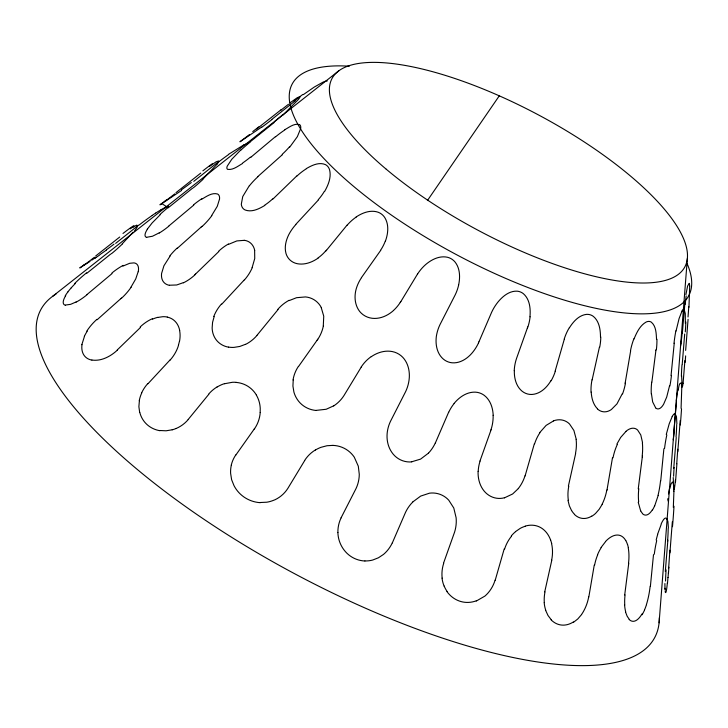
<?xml version="1.0" encoding="UTF-8"?>
<svg xmlns="http://www.w3.org/2000/svg" width="728" height="728" viewBox="0 0 728 728"><rect width="100%" height="100%" fill="white"/><g stroke="black" fill="none" stroke-linecap="round" stroke-linejoin="round"><path stroke-width="1.09" d="M673.937 491.136L673.327 507.443M514.332 370.634C514.105 378.087 516.106 386.286 522.085 391.209A17.954 16.034 -81.6 0 0 531.959 394.458C540.303 393.957 546.901 387.505 550.941 380.653M478.096 471.344C477.805 478.405 479.679 485.758 484.284 491.236A24.133 21.494 -81.5 0 0 504.404 497.788M673.227 477.523L673.746 489.325M681.59 375.584L682.2 386.941A16.699 1.147 -87.6 0 0 683.073 383.219M685.348 323.414L685.294 313.522L684.092 309.327A14.542 2.839 -78.2 0 0 682.018 311.038M260.187 412.494L260.233 408.372A31.714 29.475 -54.3 0 0 259.332 402.329A30.976 28.574 -57.5 0 0 256.383 395.14M681.071 408.381L681.79 387.15M688.952 307.271L689.698 286.086M668.886 567.249L668.468 573.346M676.904 463.836L675.52 481.9M684.912 360.506L683.073 383.292M659.086 622.822L687.359 258.413M667.867 540.103L667.804 540.977M673.737 468.25L676.23 437.701M682.2 364.61L684.684 334.052M669.915 552.852L672.335 521.767M677.786 451.615L680.207 420.538M685.658 350.386L688.078 319.301M665.31 571.462L667.767 541.35M529.948 316.78C530.703 308.79 529.857 299.363 523.432 293.739A12.594 12.067 -66.4 0 0 517.18 291.173C509.427 290.754 502.839 296.187 498.161 301.811A48.385 47.256 -79.6 0 0 491.637 312.257L478.969 341.751M673.964 430.794L676.467 401.656M682.4 332.432L684.902 303.294M673.955 430.903L673.873 431.831M682.382 332.641L682.309 333.469M667.94 500.946L668.031 500.018M653.498 554.672L650.404 586.158M674.246 343.197L671.052 375.593M663.89 448.712L660.706 481.099M638.247 488.825L642.251 457.384M642.405 456.101L642.278 457.23M651.86 382.191L655.864 350.75M656.019 349.467L655.883 350.596M624.697 595.004L628.646 564.018M628.746 563.19L628.664 563.863M293.229 379.971L292.929 386.067L293.894 392.01A27.555 26.654 -33.7 0 0 296.078 397.406A25.981 25.198 -30.2 0 0 316.325 410.483M219.547 199.008L217.272 206.324L211.63 215.597M685.922 294.594L687.605 286.022L689.161 283.329A12.139 1.447 -85.4 0 1 689.689 286.149M139.385 400.673L138.884 406.688L139.676 412.476M323.296 325.944L323.742 316.189L321.257 307.68M607.125 489.28L612.485 457.766M625.279 382.391L630.648 350.878M607.097 489.434L606.888 490.572M625.234 382.664L625.052 383.683M81.836 344.69L84.484 336.309M594.248 565.11L588.815 596.996M681.026 343.561L680.489 346.228M458.622 284.994C460.278 277.268 460.142 268.259 454.918 261.862A14.16 14.151 -61.1 0 0 447.465 257.257C439.512 255.501 431.549 259.505 425.653 264.573A43.589 43.134 -36.9 0 0 417.599 273.974M568.386 486.104L575.648 453.489M676.066 330.976L679.078 318.582L682.018 311.056M669.533 385.876L666.693 397.088L663.645 404.167A20.147 7.872 -82.5 0 1 655.582 407.889M592.137 379.861L599.399 347.256M678.014 390.254C678.851 388.297 678.669 383.046 681.09 382.937A17.035 2.111 -84.8 0 1 681.79 387.123M544.726 591.882L551.806 560.178M138.147 271.762L135.745 278.924L131.013 287.096M179.407 341.441L178.424 345.281M669.642 488.816L671.089 483.82L672.408 482.063A23.278 2.948 -84.8 0 1 673.9 491.282M666.266 434.452L669.214 423.778L672.172 416.644M658.203 495.395L654.636 506.06M504.195 548.948L495.222 580.207M564.373 338.993L555.136 371.134M534.352 443.752L525.106 475.894M657.639 534.125L661.079 524.715M479.961 461.051L490.727 430.794M491.154 429.547L490.781 430.639M527.736 326.945L527.363 328.046M443.525 563.208L454.572 532.15A34.252 31.85 -74.6 0 0 456.119 517.754L453.781 508.007L448.757 500.2A23.988 22.95 -63.9 0 0 429.538 493.165L420.675 496.087L412.676 502.02M385.431 241.105C388.115 233.688 389.143 224.761 384.866 217.727A16.052 14.706 -58.8 0 0 378.251 212.267C370.716 209.582 362.517 212.722 356.192 216.953M214.168 316.58L212.576 322.286L212.148 327.928A27.801 22.823 -44.4 0 0 212.913 333.169A27.173 22.541 -43.1 0 0 228.565 347.174M527.309 328.191L516.534 358.449A41.36 38.447 -74.6 0 0 514.232 370.634M622.267 393.748L616.953 403.904L611.338 409.555A20.657 14.196 -79.7 0 1 597.433 408.927M252.125 267.622L254.736 258.549L254.636 250.578M634.015 338.957C636.7 332.587 639.894 325.534 646.191 322.013A16.143 8.508 -72.4 0 1 651.269 322.122C656.246 326.253 656.183 333.588 656.556 339.512M478.906 341.896L478.442 342.952M448.63 412.248L435.389 442.915M644.498 610.246L642.178 614.741M392.337 542.888L405.587 512.221A36.172 35.217 -77.8 0 1 412.731 502.074M341.077 517.826L356.056 488.506A34.098 34.016 64 0 0 359.277 474.356L358.303 466.193L354.272 457.148A26.836 26.818 -69.7 0 0 332.996 445.399M616.916 444.034L620.675 437.428L625.953 431.44M602.247 504.267L599.19 509.263L595.595 513.386A27.973 18.828 -79 0 1 591.673 516.298M324.606 191.5C328.264 185.039 331.504 177.314 329.575 169.797A15.616 11.029 -54.1 0 0 325.443 164.61C318.991 161.834 311.93 165.329 306.351 168.587M400.955 301.401L417.572 273.956M400.873 301.538L400.254 302.52M304.686 460.569L287.869 488.342A30.521 30.212 -37 0 1 275.048 499.736L273.036 500.518A30.148 29.548 -35.6 0 1 266.757 502.211L260.251 502.511M569.442 327.736C573.309 321.63 578.833 315.297 586.422 314.378A15.361 12.285 -68.2 0 1 593.438 316.462C599.326 321.394 600.445 329.757 600.5 337M361.252 367.067L343.935 395.623A34.189 33.834 -37 0 1 333.706 405.915M601.064 547.483L605.596 541.587M298.498 366.539L317.035 340.313M317.781 339.23L317.126 340.185M147.256 229.229L152.088 222.996L160.324 214.642M361.416 277.65L380.699 250.35M235.845 455.036L254.118 429.202M254.6 428.501L254.209 429.074M427.409 200.564L499.281 95.832M539.73 432.587L546.136 425.38L553.417 420.984M581.59 614.541L577.786 618.964L573.5 622.303M249.331 185.667L242.743 196.551L241.305 204.222A18.409 10.711 -43.2 0 0 245.136 209.992C251.879 212.531 259.068 208.9 264.783 205.442M216.844 164.401L202.621 179.461M170.143 255.983L163.927 265.775L161.589 273.473A24.716 14.487 -43.2 0 0 169.342 285.312M257.685 334.461L278.032 309.591M326.644 250.077L346.983 225.207M326.544 250.204L325.798 251.087M257.585 334.58L256.838 335.462M133.124 232.15L122.286 243.789M208.772 394.321L188.179 419.492M289.753 147.111L297.361 136.655L300.664 128.574A13.131 5.533 -48.8 0 0 299.563 124.624M454.126 403.421C459.277 397.115 466.857 391.819 475.32 392.146A17.681 16.935 -64.1 0 1 484.184 395.313C490.326 399.936 492.901 407.871 493.184 415.297M518.336 488.588L512.63 493.984L504.413 497.861M221.694 304.277L243.516 280.726M244.399 279.752L243.625 280.608M295.75 224.424L318.464 199.9M147.939 383.783L169.46 360.578M170.034 359.951L169.56 360.46M428.437 453.171L420.575 459.113L411.739 461.77M195.814 273.801L218.809 251.533M273.764 198.244L296.76 175.967M273.573 198.435L272.818 199.144M195.623 273.992L194.867 274.702M240.695 150.05L231.759 159.296L227.236 166.157A15.543 4.614 -40.3 0 0 227.673 169.378C233.169 170.206 238.065 166.002 242.588 163.454M140.522 327.409L117.254 349.95M121.485 298.034L120.721 298.726M177.295 248.33L201.146 227.072M201.993 226.299L201.228 226.99M257.794 176.604L281.645 155.337M282.5 154.573L281.736 155.264M97.133 319.756L120.52 298.908M282.955 115.051L298.389 99.445A13.759 1.538 -43.9 0 0 299.972 96.678L297.215 97.734L290.026 102.839M79.898 267.868L84.757 264.328M393.529 310.483C388.361 315.151 381.645 318.454 374.574 318.427A19.674 19.055 -30 0 1 359.687 311.475C354.745 305.132 354.063 296.414 356.21 288.87A38.429 36.482 -48.2 0 1 361.479 277.686M169.569 225.362L193.794 205.069M251.324 156.857L275.539 136.564M250.969 157.148L250.45 157.576M169.306 225.58L168.696 226.08M112.039 273.573L86.951 294.585M86.523 273.528L110.683 254.081M168.177 207.817L192.511 188.233M250.004 141.969L274.247 122.45M271.817 119.392L295.331 100.728M115.643 243.37L138.575 225.17M193.775 181.345L217.117 162.817M200.755 173.109L176.003 192.638M256.693 128.983L281.454 109.455M95.65 256.019L119.72 237.028M52.553 296.387L338.811 70.825M515.515 531.604L520.265 528.346A29.939 24.142 -68.4 0 1 525.225 526.28M249.44 134.607L239.931 141.787L261.643 127.091M166.403 200.009L159.942 204.814L161.325 203.977M209.245 166.576L216.198 161.771L218.582 160.997A19.328 2.129 -44.3 0 1 217.044 164.237M303.33 94.631L314.387 86.987L323.05 82.127A15.907 3.622 -36.6 0 1 327.236 80.963M181.609 190.427L161.589 203.813M228.537 154.327L243.834 144.881M99.718 255L94.631 258.422M318.109 258.121C312.621 261.971 305.924 264.628 299.126 263.982A20.757 17.126 -43.8 0 1 286.004 253.499C284.239 247.165 285.922 240.413 288.77 234.662A38.193 29.52 -49.6 0 1 295.85 224.524M371.289 356.684C377.35 352.489 385.021 350.095 392.374 351.588A19.893 19.874 -71.5 0 1 402.811 357.348C407.88 362.762 409.764 370.47 409.291 377.732A38.766 38.666 64 0 1 405.614 391.655L390.445 421.403A36.145 36.027 70.6 0 0 387.396 431.395C386.295 438.538 387.605 446.173 391.719 452.197A21.94 21.631 76.9 0 0 411.757 461.889M132.796 227.263L136.682 225.198M90.017 261.443L79.962 267.84M284.876 129.657C289.253 127.309 294.294 122.968 299.554 124.634M201.674 199.254C206.406 196.587 211.912 192.283 217.627 194.03A18.382 7.717 -49.5 0 1 219.547 199.008M159.341 232.787L152.48 236.245L146.819 237.255M333.661 405.851L326.199 409.263L316.343 410.365M228.556 244.344L236.837 240.923L244.271 240.34M122.914 266.111L129.721 263.281L133.952 262.89A24.807 10.456 -49.7 0 1 138.274 271.68M76.085 301.965L70.643 304.331L65.62 305.032M289.253 300.564L296.551 297.697L305.496 296.933A23.087 21.185 -59.1 0 1 321.348 307.626M245.436 344.326L239.803 346.446L234.061 347.374A27.983 23.396 -44.8 0 1 228.592 347.092M183.383 282.646L176.704 284.976L169.406 285.221M476.267 601.055L484.948 596.068A30.594 26.09 -73.8 0 0 495.085 580.17M224.479 383.738L232.405 382.291A31.441 28.683 -58.3 0 1 236.3 382.355M172.19 429.784L166.057 430.803L160.005 430.512M157.657 317.454L162.699 316.707A30.312 21.203 -53.7 0 1 167.313 317.053M332.996 445.372L327.027 445.727L321.03 447.311A32.532 32.378 -37.2 0 0 315.397 450.031M161.88 203.631L167.495 207.271M597.488 408.799C593.12 404.431 591.591 398.052 591.2 392.074M655.61 407.762L652.661 401.929L651.46 393.93M551.223 619.71L548.011 615.506L545.645 610.364M629.201 619.219L627.154 616.225L625.58 612.102M667.021 518.827L667.922 521.557L668.368 527.736M571.571 510.592L569.341 505.805L567.986 500.291M640.649 510.883L638.229 502.265M444.135 586.122L443.398 584.184A29.894 27.3 -76.7 0 1 442.042 578.123M550.614 539.894L551.715 543.57M627.563 544.444L628.373 547.592M576.248 439.312L573.891 430.457L569.514 423.969A22.113 17.636 -67.8 0 0 553.398 420.893M642.542 442.606L640.777 434.935L637.619 430.03A23.196 12.149 -72.4 0 0 625.944 431.331M664.901 588.069L664.983 589.125M676.904 423.951L676.467 416.598L675.084 413.759A20.43 3.922 -77.8 0 0 672.181 416.516M294.103 101.137A42.661 5.678 -35.2 0 1 302.657 94.576M271.899 119.574A38.684 4.568 -35.5 0 1 261.853 127.182M258.768 126.863A40.204 1.401 -38.8 0 1 252.762 131.559M280.444 110.547A44.099 2.093 -39.2 0 1 288.488 104.277M282.71 114.687A46.446 9.036 -42.1 0 1 275.229 121.103M240.841 150.159A42.124 8.782 -42.2 0 1 249.959 142.251M250.377 157.166A43.58 15.097 -44.3 0 1 242.688 162.963M275.584 136.809A47.493 17.008 -44.6 0 1 284.821 129.93M289.435 146.901A45.2 22.24 -46.6 0 1 282.3 154.236M249.458 185.722A40.768 20.584 -46.6 0 1 257.885 176.758M272.645 198.899A39.439 25.052 -48 0 1 264.71 205.16M296.869 176.112A43.07 27.828 -48.3 0 1 306.388 168.741M324.351 191.391A42.215 32.205 -49.7 0 1 318.254 199.709M325.653 250.96A38.165 33.16 -49.7 0 1 318.018 257.976M347.074 225.289A41.778 36.6 -50 0 1 356.238 217.035M385.303 241.059A42.388 40.04 -48.9 0 1 380.58 250.268M400.2 302.484A39.749 39.248 -38.1 0 1 393.502 310.456M458.649 285.003A45.718 45.627 55 0 1 455.218 294.822L440.021 324.551A41.469 41.36 64.3 0 0 436.345 336.382C435.299 344.417 436.9 353.581 443.325 359.086A16.098 15.87 74.3 0 0 452.07 362.799C460.478 363.509 468.086 358.167 473.054 351.815A44.208 43.298 -80.9 0 0 478.496 342.979M530.111 316.798A45.882 42.897 -74.5 0 1 527.882 326.999M555.318 371.198A39.849 34.261 -74.1 0 1 551.123 380.78M564.264 338.957A43.507 37.083 -73.8 0 1 569.341 327.664M600.791 336.946A42.442 32.059 -74.1 0 1 599.681 347.292M591.054 392.11A38.384 28.61 -74.4 0 1 592.01 379.843M625.352 383.711A38.175 23.787 -75.9 0 1 622.549 393.912M630.466 350.869A41.769 25.535 -75.9 0 1 633.861 338.857M656.938 339.248A42.169 19.847 -77.5 0 1 656.419 349.376M651.287 394.076A38.22 17.49 -77.8 0 1 651.687 382.236M671.444 375.393A39.348 12.103 -80.1 0 1 669.896 386.004M674.01 343.325A43.143 12.658 -80.2 0 1 675.866 330.885M685.84 321.985A45.054 6.397 -82.6 0 1 685.294 331.859M681.381 376.294A40.859 5.269 -83 0 1 681.963 365.056M685.175 362.326A43.398 0.637 -86 0 1 685.64 355.883M688.77 306.643A47.648 1.31 -86.2 0 1 688.024 316.989M685.248 304.322A46.628 7.598 -89.4 0 1 686.176 295.887M682.154 333.033A42.015 7.335 -89.9 0 1 680.926 343.07M687.041 263.445A224.752 73.173 28.1 0 1 433.196 241.669A224.752 73.173 28.1 0 1 349.258 66.203M674.128 432.569A36.637 6.78 89.7 0 1 673.218 439.785M676.285 401.101A39.549 6.889 -89.8 0 1 677.923 389.607M681.526 409A40.686 1.793 -86.3 0 1 680.307 425.006M676.74 463.745A37.365 1.01 -86.2 0 1 677.804 449.249M675.429 479.898A22.532 1.401 -87.5 0 1 673.728 489.662M673.609 476.258A35.627 4.168 -83.4 0 1 674.128 467.476M676.676 424.733A38.238 4.95 -83 0 1 676.048 436.964M664.564 448.366A36.855 9.937 -80.2 0 1 666.821 434.953M660.487 481.208A33.87 9.955 -80.2 0 1 658.067 495.249M654.599 505.942A27.073 10.056 -82 0 1 652.479 509.964M652.425 509.673A26.363 10.119 -82.9 0 1 642.469 513.668M642.515 513.467A27.728 10.993 -82.1 0 1 640.685 510.792M638.674 501.783A33.151 14.514 -78.5 0 1 638.793 488.697M642.369 442.77A35.936 16.462 -77.8 0 1 642.187 456.156M613.021 457.812A35.727 21.112 -75.6 0 1 617.335 444.408M606.715 490.554A32.933 20.147 -75.9 0 1 602.156 504.176M591.636 516.17A27.027 18.409 -80.3 0 1 574.456 514.45M574.529 514.314A27.646 19.146 -79.3 0 1 571.607 510.546M568.313 500.145A33.279 24.279 -75.1 0 1 568.786 486.158M576.121 439.366A36.172 26.972 -74.4 0 1 575.484 453.471M534.598 443.834A37.228 31.377 -73.4 0 1 539.912 432.741M524.988 475.857A34.298 29.247 -73.8 0 1 518.3 488.552M478.205 471.344A36.072 33.352 -74.9 0 1 480.08 461.088M493.129 415.306A38.948 36.218 -74.7 0 1 491.063 429.52M448.703 412.285A41.45 40.377 -78.3 0 1 454.181 403.467M435.344 442.897A38.029 37.155 -79.6 0 1 428.446 453.18M361.197 367.03A37.219 36.955 -35.2 0 1 371.235 356.602M293.038 379.952A33.315 31.859 -46.3 0 1 298.362 366.448M323.359 325.962A36.109 34.28 -48.2 0 1 317.836 339.275M277.796 309.391A35.736 31.732 -50.7 0 1 289.134 300.282M256.911 335.526A32.924 28.838 -50 0 1 245.482 344.444M213.777 316.507A33.115 26.099 -49.1 0 1 221.43 304.04M252.261 267.649A35.981 27.801 -49.6 0 1 244.517 279.852M244.29 240.304A22.459 15.907 -54.4 0 1 254.736 250.523M218.6 251.242A36.864 24.315 -48.8 0 1 228.492 243.971M194.958 274.829A33.961 21.931 -48.3 0 1 183.392 282.828M169.87 255.846A35.554 18.373 -46.6 0 1 177.15 248.084M211.83 215.661A38.393 19.365 -46.6 0 1 202.102 226.481M193.73 204.677A40.695 15.033 -44.9 0 1 201.774 198.762M168.732 226.262A37.528 13.423 -44.6 0 1 159.268 233.024M146.656 237.41A21.221 6.352 -40.5 0 1 147.429 229.156M160.051 214.432A36.719 8.126 -42.3 0 1 168.241 207.353M202.793 179.552A39.503 8.208 -42.2 0 1 193.248 187.879M202.866 170.843A37.72 2.375 -39.8 0 1 212.33 163.718M174.82 193.821A34.553 1.62 -39.2 0 1 164.801 201.419M191.3 182.537A33.534 3.158 -35.7 0 1 181.481 189.781M217.79 162.599A36.327 4.304 -35.5 0 1 228.638 154.518M243.616 145.154A22.896 5.151 -36.8 0 1 248.303 143.189M667.867 499.517A34.762 6.052 -89.8 0 1 667.976 498.462M668.532 493.966A34.762 6.052 -89.8 0 1 669.578 488.279M673.991 506.26A35.608 1.774 -86.3 0 1 672.472 526.717M668.668 568.022A33.015 0.892 -86.2 0 1 669.942 550.204M668.422 572.317A28.738 0.855 -86.5 0 1 668.049 577.477M667.967 577.495A28.074 1.411 -87.2 0 1 667.458 583.519M667.376 582.791A28.692 1.856 -87.9 0 1 665.146 591.482M665.237 590.326A30.003 2.402 -86.4 0 1 665.055 588.479M664.992 587.487A30.303 2.894 -84.7 0 1 664.901 583.547M665.547 581.026A31.495 3.303 -84 0 1 666.111 569.878M668.177 528.446A33.643 4.35 -83 0 1 667.621 540.567M661.115 524.051A27.527 5.196 -78 0 1 666.939 519.155M656.192 540.012A32.487 8.026 -79.8 0 1 657.712 534.352M654.29 554.245A32.469 8.518 -80.1 0 1 656.711 540.649M650.14 586.295A30.23 8.882 -80.2 0 1 646.418 604.64M646.455 604.731A30.303 10.474 -81 0 1 644.444 610.064M642.005 613.922A33.488 12.786 -83.1 0 1 629.138 619.473M625.707 611.884A29.857 12.767 -79.2 0 1 624.615 605.168M624.77 605.032A29.639 13.113 -78.3 0 1 625.052 594.922M628.228 547.784A31.695 14.514 -77.8 0 1 628.528 563.235M625.78 540.549A31.841 16.071 -74.9 0 1 627.49 544.553M625.752 540.595A31.177 16.098 -73.3 0 0 622.677 536.9A30.53 15.916 -71.9 0 0 605.569 541.45M597.542 554.718A32.26 18.673 -75.2 0 1 601.182 547.665M594.594 565.137A31.441 18.737 -75.7 0 1 597.679 554.818M588.679 596.987A29.457 18.009 -75.9 0 1 583.683 611.047A29.83 18.992 -76.4 0 1 581.545 614.468M573.418 621.94A34.325 23.323 -80.6 0 1 551.132 619.892M545.754 610.292A29.757 21.458 -75.9 0 1 544.189 602.629M544.307 602.602A29.757 21.822 -75 0 1 544.99 591.928M551.587 543.643A31.895 23.778 -74.4 0 1 551.651 560.16M550.559 539.93A31.841 24.925 -71.1 0 0 548.166 534.98A30.904 24.479 -69 0 0 545.017 530.949A28.984 23.087 -67.2 0 0 525.216 526.116M511.32 535.899A32.15 26.627 -71.9 0 1 515.551 531.668M504.586 549.076A32.696 27.336 -72.8 0 1 511.556 536.154M476.203 600.837A30.631 27.209 -81 0 1 446.947 591.582M447.11 591.427A29.511 26.627 -79.5 0 1 444.171 586.095M442.16 578.105A31.895 29.384 -75.3 0 1 443.716 563.281M392.292 542.87A33.579 32.805 -79.6 0 1 383.565 554.372L378.442 557.775L372.763 560.014A27.446 27.045 81.1 0 1 364.928 560.933M364.928 560.997A27.71 27.291 75 0 1 344.062 549.986A29.12 28.72 72.8 0 1 340.841 544.708A29.73 29.457 75.3 0 1 338.72 538.756A30.349 30.157 75.4 0 1 337.892 532.496M337.892 532.496A31.977 31.85 72.9 0 1 341.114 517.845M304.613 460.515A32.778 32.569 -35.8 0 1 315.361 449.968M260.233 502.684A32.997 32.014 -29.4 0 1 234.016 485.658L231.622 479.707L230.621 473.364A29.912 28.701 -44.2 0 1 231.358 465.037M231.295 465.028A29.784 28.438 -46.8 0 1 235.745 454.973M260.214 412.494A31.841 30.23 -48.2 0 1 254.673 428.546M236.291 382.428A30.312 27.828 -60.1 0 1 256.438 395.104M217.017 387.087A32.278 28.865 -51.8 0 1 224.461 383.638M208.608 394.185A31.45 27.837 -50.5 0 1 216.971 387.005M188.252 419.546A29.448 25.799 -50 0 1 176.14 428.492M176.131 428.464A29.812 25.653 -48.7 0 1 172.199 429.829M159.933 430.721A34.498 28.665 -42.7 0 1 139.785 412.43M139.266 400.673A29.739 23.678 -48.3 0 1 141.769 392.883M141.642 392.847A29.62 23.232 -49.2 0 1 147.757 383.62M178.524 345.29A31.741 24.524 -49.6 0 1 170.152 360.06M179.498 341.432A31.932 23.341 -52 0 0 180.08 335.772A31.131 22.331 -53.6 0 0 179.616 330.585M167.285 317.117A29.457 20.866 -55 0 1 179.707 330.53M152.461 319.183A32.15 21.794 -50.2 0 1 157.676 317.363M140.176 326.945A32.396 21.658 -49.4 0 1 152.452 318.682M117.372 350.113A30.33 19.583 -48.3 0 1 101.711 359.35A30.521 18.6 -46.1 0 1 96.597 360.205A31.122 18.564 -44.6 0 1 91.946 359.996M91.865 360.123A31.386 18.464 -43.1 0 1 82 344.635M84.366 336.318A29.894 16.198 -45.9 0 1 87.269 331.122M86.841 331.058A31.468 16.507 -46.4 0 1 96.897 319.355M131.186 287.132A33.788 17.044 -46.6 0 1 121.585 298.189M111.948 272.982A35.472 13.359 -45.2 0 1 123.196 265.365M86.978 294.785A33.188 11.866 -44.6 0 1 75.985 302.211M65.383 305.26A26.79 8.081 -40.3 0 1 65.72 295.623M65.202 295.868A28.629 8.217 -40.4 0 1 67.813 292.037M67.759 292.065A29.484 7.981 -41.2 0 1 71.262 287.815M71.244 287.824A30.403 7.598 -41.9 0 1 75.403 283.42M74.82 283.392A32.405 7.462 -42.2 0 1 86.623 272.8M122.532 243.816A34.598 7.189 -42.2 0 1 111.42 253.744M136.391 225.507A26.099 2.994 -44.3 0 1 134.389 231.14M130.257 228.847A32.587 2.694 -41.1 0 1 133.342 226.736M122.987 233.461A33.124 2.402 -40.3 0 1 133.952 225.553M94.44 257.23A30.84 1.456 -39.2 0 1 83.356 265.538M96.005 257.339A31.577 0.919 -34.3 0 1 91.773 260.133M106.452 250.023A29.975 2.366 -35.5 0 1 100.127 254.454M114.014 244.144A29.975 2.994 -35.6 0 1 106.315 249.886M139.248 224.943A32.023 3.795 -35.5 0 1 152.179 215.47M152.243 215.352A32.169 5.114 -35.3 0 1 155.601 213.131M155.628 213.104A31.568 5.86 -35.7 0 1 160.551 210.073M160.606 210.01A30.804 6.47 -36.4 0 1 165.138 207.526M164.792 208.026A30.03 6.807 -37.2 0 1 168.65 206.188M659.322 617.763A347.993 113.295 28.1 0 1 292.419 572.545A347.993 113.295 28.1 0 1 56.047 294.021M386.25 169.224A199.972 65.101 28.1 0 0 682.873 269.924A199.972 65.101 28.1 0 0 456.21 78.943A199.972 65.101 28.1 0 0 386.25 169.224"/></g></svg>
